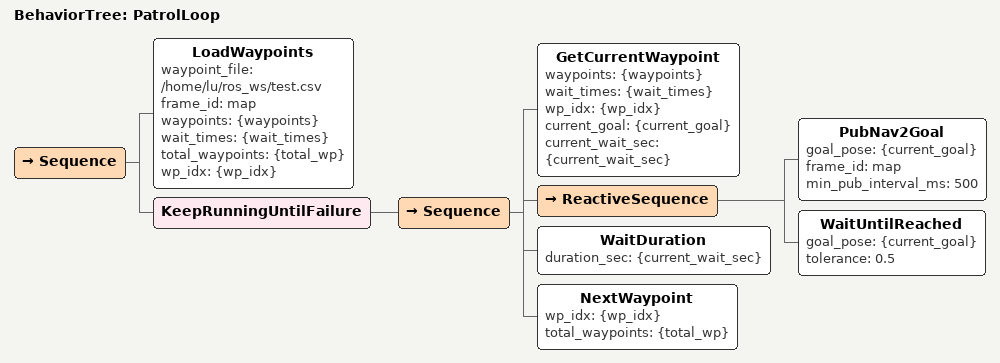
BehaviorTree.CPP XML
<?xml version="1.0" encoding="UTF-8"?>
<root BTCPP_format="4"
      main_tree_to_execute="PatrolLoop">
  <BehaviorTree ID="PatrolLoop">
    <Sequence>
      <LoadWaypoints waypoint_file="/home/lu/ros_ws/test.csv"
                     frame_id="map"
                     waypoints="{waypoints}"
                     wait_times="{wait_times}"
                     total_waypoints="{total_wp}"
                     wp_idx="{wp_idx}"/>
      <KeepRunningUntilFailure>
        <Sequence>
          <GetCurrentWaypoint waypoints="{waypoints}"
                              wait_times="{wait_times}"
                              wp_idx="{wp_idx}"
                              current_goal="{current_goal}"
                              current_wait_sec="{current_wait_sec}"/>
          <ReactiveSequence>
            <PubNav2Goal goal_pose="{current_goal}"
                         frame_id="map"
                         min_pub_interval_ms="500"/>
            <WaitUntilReached goal_pose="{current_goal}"
                              tolerance="0.5"/>
          </ReactiveSequence>
          <WaitDuration duration_sec="{current_wait_sec}"/>
          <NextWaypoint wp_idx="{wp_idx}"
                        total_waypoints="{total_wp}"/>
        </Sequence>
      </KeepRunningUntilFailure>
    </Sequence>
  </BehaviorTree>

</root>
